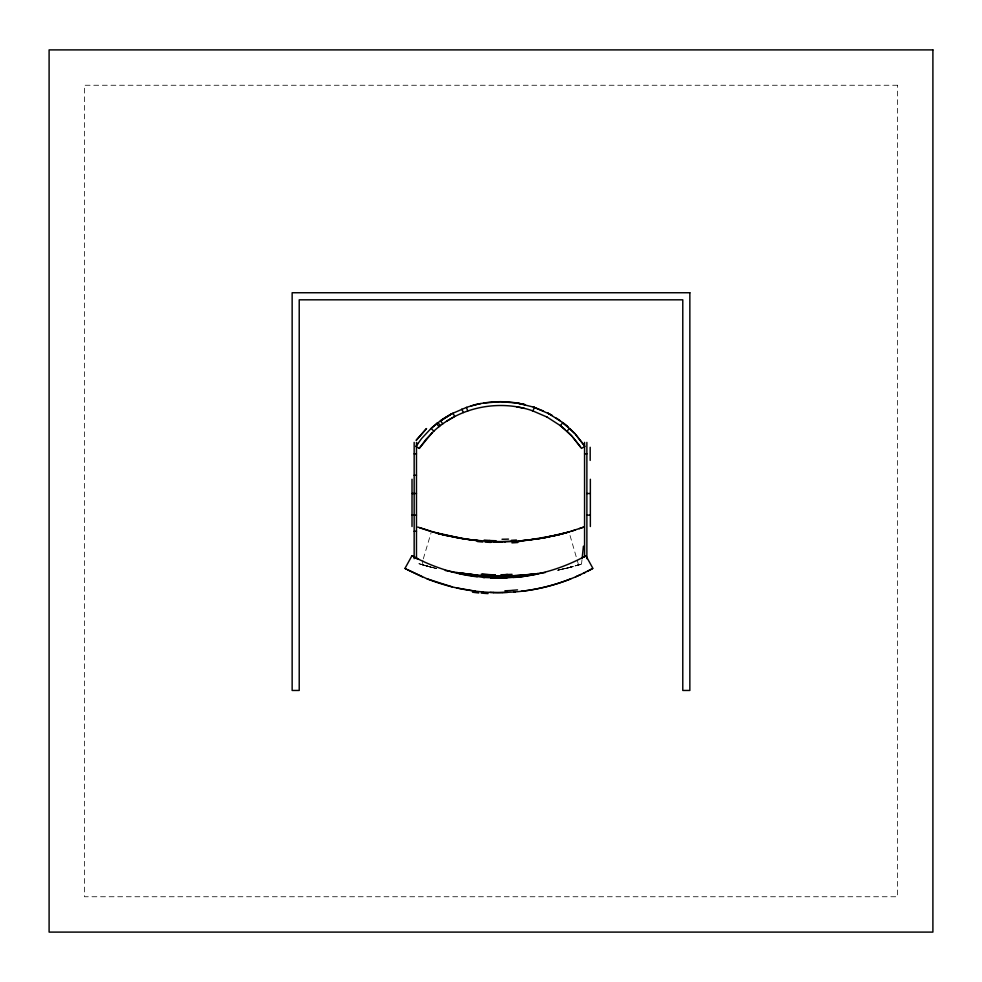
<?xml version="1.0" encoding="UTF-8"?>
<svg xmlns="http://www.w3.org/2000/svg" width="982" height="982" viewBox="0 0 982 982"><rect width="100%" height="100%" fill="white"/><g stroke="black" fill="none" stroke-linecap="round" stroke-linejoin="round"><path stroke-width="0.74" stroke-dasharray="4.91 3.68" d="M582.007 559.593L581.528 564.073L577.551 565.251L580.914 564.257M422.874 560.231L422.088 564.687M423.303 558.807L431.429 531.606M579.908 564.564L580.681 564.331M579.184 564.773L580.202 564.466L570.272 567.252L572.064 566.774M577.551 565.251L580.202 564.466M578.57 564.957L569.425 533.373M576.188 565.644L578.926 564.846L571.021 567.056M575.022 565.976L577.711 565.202L573.095 566.504M572.776 566.589L566.111 568.296M563.754 568.86L572.653 566.614L557.297 570.284L563.361 568.946L558.611 570.014M568.234 567.768L570.517 567.191L561.25 569.437M567.203 568.026L569.179 567.535M568.455 567.719L557.297 570.284M435.112 568.21L436.364 568.504L418.749 563.668M432.166 567.473L436.364 568.504M431.086 567.191L433.05 567.694M426.311 565.902L432.522 567.559L428.888 566.602M430.055 566.921L432.522 567.559M429.748 566.835L425.648 565.718M420.91 564.331L428.496 566.504L423.893 565.215L426.028 565.816M427.33 566.184L421.99 564.65M419.339 563.852L424.715 565.448M420.677 564.257L423.598 565.129M897.548 85.25L84.452 85.25L84.452 896.75L897.548 896.75L897.548 85.25"/><path stroke-width="1.47" d="M582.166 558.107L583.418 546.176M532.981 410.918L534.331 407.383L543.451 411.028M419.228 448.406L426.114 439.2L433.848 431.135L431.086 428.434L421.646 438.488L415.877 446.417L419.228 448.406L432.227 432.657M416.945 444.809L418.074 443.189M546.974 417.019L560.341 425.611L562.833 422.677L574.531 433.271L583.799 444.809M431.024 428.496L438.082 422.555L452.027 413.618L467.187 407.113L475.939 404.596L471.115 405.885M433.786 431.196C459.662 407.002 499.003 399.232 532.379 410.709M442.428 419.449L452.027 413.618L444.858 417.804M431.749 427.821L437.911 422.677L440.402 425.611M437.763 422.8L436.536 423.758L439.077 426.642M442.796 423.831L440.415 420.824L442.637 419.277M440.415 420.824L444.441 418.074M447.068 420.934L453.954 416.92M592.576 568.578L583.308 573.353M585.076 556.205L582.068 557.813M587.273 571.377L592.907 568.394L585.935 555.738C565.472 567.031 542.788 574.274 519.564 576.962M585.333 572.359L575.747 576.79M580.792 574.531C561.999 583.259 541.806 588.942 521.221 591.311M570.763 578.852C552.596 586.045 533.349 590.501 513.868 592.023M584.13 526.953L568.639 532.048M583.836 527.064L579.208 528.697M575.415 529.961L570.947 531.36M569.008 531.937L567.645 532.342M566.81 532.575L562.293 533.815M561.63 533.987L563.202 533.57M560.673 534.233L557.211 535.092L568.553 532.072L543.058 538.038M559.9 534.429L543.881 537.89M557.138 535.104L539.695 538.602L518.668 541.094M557.211 535.092L527.383 540.284M475.877 404.609L480.701 403.565M475.398 404.719C491.577 400.73 508.676 400.693 524.867 404.609M536.491 574.188L521.577 576.716L503.017 578.103M542.727 572.911L545.366 572.481M539.94 538.566L520.325 540.972M541.413 573.12L527.911 574.789M534.613 574.053L538.197 573.586M535.129 573.979L537.792 573.635M483.623 403.037L500.378 401.687L517.121 403.037M529.2 540.088L514.114 541.389M527.555 574.826L521.209 575.366M515.268 591.913L502.342 592.563M516.004 575.71L533.238 574.212L508.725 576.017M493.504 541.647L515.084 541.327L501.9 541.757M506.933 577.968L490.656 577.956M507.571 592.404L498.009 592.588A11.944 0.724 0.3 0 1 493.467 592.551M510.063 575.968L504.122 576.103M509.253 575.992L495.677 576.078M504.625 541.72L505.448 541.708M502.084 578.116L482.923 577.428M504.613 576.103L501.188 576.127M502.686 541.745L500.943 541.757M502.956 576.115L500.795 576.127M414.159 453.856L416.478 453.856M584.56 453.856L586.88 453.856M414.159 475.263L416.478 475.263M412.01 493.504L416.478 493.504M586.88 493.504L590.354 493.504M412.01 515.145L416.478 515.145M586.88 515.145L590.354 515.145M414.159 531.262L416.478 531.262M500.795 541.757L492.989 541.634M500.587 541.757L497.358 541.733M499.985 541.757L494.511 541.671M492.559 576.004L500.108 576.127M495.333 541.696L496.205 541.708M494.83 576.066L483.672 575.599M472.281 540.063L494.339 541.671M492.669 576.004L495.677 576.078A14.03 0.675 0.3 0 0 500.513 576.103M493.676 592.527L489.993 592.392M493.676 541.647L487.035 541.364M475.619 574.973L486.286 575.747M484.421 577.563L459.711 573.819M483.254 591.962L481.634 591.827M476.7 575.071L477.804 575.17M480.296 540.886L462.166 538.652L444.748 535.178M479.928 540.849L463.725 538.897M474.478 574.863L456.679 572.58L476.957 575.096M472.502 574.679L476.442 575.047M477.755 540.652L472.391 540.088M472.673 574.691L458.815 572.923M477.191 576.827C454.875 574.077 433.074 567.179 413.299 556.475M475.435 591.164L456.556 587.923M470.82 539.891L444.637 535.153M464.253 538.983L432.485 531.913M445.276 570.493L459.06 572.96M459.883 538.271L438.267 533.533L417.755 527.064M452.285 571.831L453.316 572.015M525.345 404.719L517.219 403.062L533.705 407.162M516.544 406.769L524.351 408.365M443.287 534.822L438.144 533.508M452.211 586.892L427.133 578.852L406.425 569.179M437.481 533.324L444.245 535.055M430.828 531.422L419.535 527.702M533.386 407.064L534.331 407.383M533.557 407.113L549.073 413.815M532.232 410.66L547.146 417.105M427.133 578.852C449.977 587.936 474.539 592.6 499.126 592.6A11.894 0.638 0.2 0 0 502.183 592.539M422.37 576.888L407.542 569.769M418.663 559.249L414.33 557.015M547.698 413.091L552.142 415.521L547.858 413.177M413.238 556.438L412.109 555.824M406.352 569.143L405.136 568.48M412.501 556.033L411.961 555.738L404.977 568.394L405.566 568.713M548.913 413.729L562.833 422.677M556.303 418.074L560.329 420.824M560.182 425.488L571.585 435.787L580.485 446.859M560.341 425.611L565.227 429.637M567.915 426.863L562.661 422.555L567.621 426.605M574.728 433.479L569.658 428.434L566.896 431.135L571.769 435.983M576.041 434.916L584.879 446.417L581.516 448.406L573.034 437.358M452.886 413.177L454.776 416.478M461.81 409.101L463.344 412.563M466.413 407.383L467.763 410.918M590.354 479.265L590.354 526.524M590.182 447.289L590.182 460.411M586.88 442.366L586.88 558.697M584.56 442.366L584.56 557.175M416.478 442.366L416.478 558.697M414.159 442.366L414.159 558.697M412.01 479.265L412.01 526.524M488.373 574.654A81.727 10.421 -1.8 0 1 482.26 574.298M512.076 574.335A107.615 18.044 5.5 0 1 505.84 574.531M507.62 575.526A109.861 23.372 7.6 0 1 503.545 575.599M495.296 574.887A84.82 14.73 -3.9 0 1 488.557 574.666M491.049 542.408A86.6 17.566 -5.9 0 1 485.071 542.089M482.874 542.015A87.275 14.202 -4 0 1 477.436 541.536M516.458 540.026A115.864 18.265 5.3 0 1 511.377 540.309M508.516 539.106A113.924 20.647 6.8 0 1 502.023 539.253M487.723 574.544A84.98 11.858 -2 0 1 481.29 574.151M495.075 574.826A88.049 16.498 -4.1 0 1 487.993 574.58M519.846 577.06A111.15 23.335 7.1 0 1 512.985 577.477M522.547 575.747A109.088 17.934 4.8 0 1 518.754 576.017M520.018 541.413A101.698 14.681 4.8 0 1 516.716 541.647M489.834 540.444A76.878 9.415 -2 0 1 484.138 540.1M496.033 540.726A76.301 12.57 -4.1 0 1 489.797 540.517M517.87 542.506A100.704 18.609 7.1 0 1 511.929 542.874M515.845 575.648A119.743 26.268 7.5 0 1 510.444 576.078M507.817 574.519A116.919 29.35 9.5 0 1 500.894 574.74M485.881 576.373A90.798 18.683 -4.5 0 1 480.235 575.869M492.596 576.851A89.436 23.237 -7.3 0 1 486.507 576.532M488.079 593.594A96.408 29.092 -8.3 0 1 481.217 593.079M478.774 592.968A95.929 23.458 -5.7 0 1 472.514 592.195M517.526 589.887A124.223 29.325 7.5 0 1 511.732 590.354M511.106 590.489A123.965 35.868 10.6 0 1 504.908 590.783M416.27 440.218L426.47 428.606L416.27 440.218M932.9 49.898L49.1 49.898L49.1 932.102L932.9 932.102L932.9 49.898M689.855 292.746L292.145 292.746L292.145 690.456L299.215 690.456L299.215 299.817L682.785 299.817L682.785 690.456L689.855 690.456L689.855 292.746"/></g></svg>
